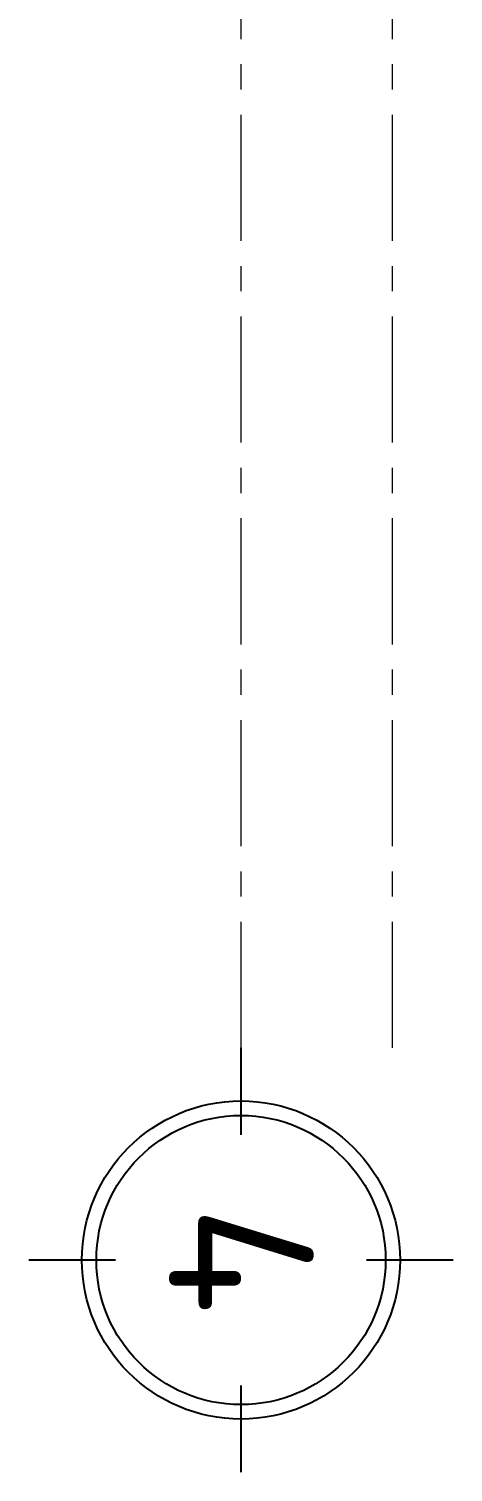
# Model space of a CAD drawing. Header units: inches. Extents: x 236662 to 497023, y -248575 to 81795.
# Drawn here: x 414737 to 415157, y -188022 to -186591 of the extents above; entities that cross this region are included whole.
import ezdxf
from ezdxf.enums import TextEntityAlignment as Align

# ---------------------------------------------------------------- set-up
doc = ezdxf.new("R2010")
doc.units = ezdxf.units.IN
doc.header["$LTSCALE"] = 10
doc.header["$MEASUREMENT"] = 0
doc.linetypes.add('CENTER', pattern=[2, 1.25, -0.25, 0.25, -0.25])
for name, color, linetype in [('01. HP_TEXT', 9, 'Continuous'), ('07. HP_KY HIEU @ 1', 43, 'Continuous'), ('TEXT', 2, 'Continuous')]:
    doc.layers.add(name, color=color, linetype=linetype)
doc.layers.add('05. HP_TRUC', color=251, linetype='CENTER', lineweight=5)
doc.styles.add('ISOCP50', font='isocpeur.ttf')

# ---------------------------------------------------------------- blocks, each defined once
blk = doc.blocks.new('grid test1')
at = {"ltscale": 20}
for p, q in [((-7.275957614183426e-12, 440.0000000133296), (-7.275957614183426e-12, 260)), ((-260.0000000000073, 0), (-440.0000000133296, 0)), ((440.0000000133223, 0), (259.9999999999927, 0)), ((-7.275957614183426e-12, -260), (-7.275957614183426e-12, -440.0000000133223))]:
    blk.add_line(p, q, dxfattribs=at)
at = {"color": 251, "ltscale": 20, "true_color": 0x636466}
for radius in [330, 300]:
    blk.add_circle((-7.275957614183426e-12, 0), radius, dxfattribs=at)
at = {"layer": '01. HP_TEXT', "color": 2, "ltscale": 20, "true_color": 0xf1eb1f, "style": 'ISOCP50'}
blk.add_attdef('GRID', text='', height=300, dxfattribs=at).set_placement((-36.88435230051255, 0.310871269350173), align=Align.MIDDLE_CENTER)

msp = doc.modelspace()

# ---------------------------------------------------------------- linework, layer by layer
at = {"layer": '05. HP_TRUC', "ltscale": 10}
for p, q in [((414947.125377766, -187601.3906567418), (414947.125377766, -184085.0972761013)), ((415097.125377766, -187601.3906567418), (415097.125377766, -184085.0972761013))]:
    msp.add_line(p, q, dxfattribs=at)

# ---------------------------------------------------------------- block references
at = {"layer": '07. HP_KY HIEU @ 1', "ltscale": 20}
ref = msp.add_blockref('grid test1', (414947.125377766, -187811.6006567826), dxfattribs=dict(at, xscale=0.477750000078231, yscale=0.477750000078231, zscale=0.477750000078231, rotation=270))
ref.add_attrib('GRID', '4', dxfattribs={"layer": 'TEXT', "ltscale": 20, "height": 143.325, "rotation": 270, "style": 'ISOCP50'}).set_placement((414947.125377766, -187811.6006567826), align=Align.MIDDLE_CENTER)

doc.saveas('drawing.dxf')
